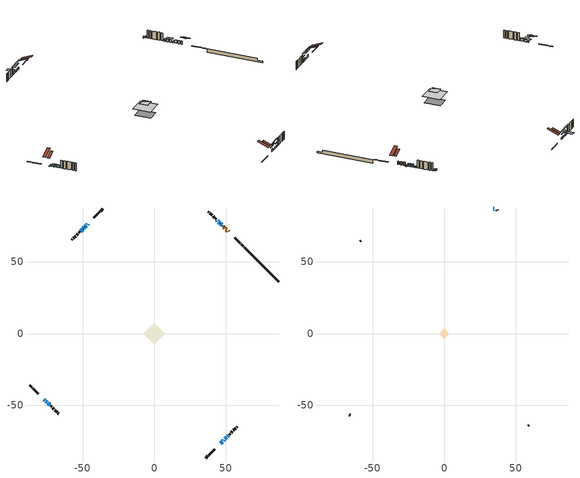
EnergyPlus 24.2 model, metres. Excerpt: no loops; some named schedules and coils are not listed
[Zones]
conditioned space
 floor adiabatic (AdiabaticFloorConstruction): -7.61,0 0,7.61 7.61,0 0,-7.61 z3.05
 floor foundation (Slab1 construction): -6.03,0.86 -0.86,6.03 6.03,-0.86 0.86,-6.03 z-1.6
 wall outside (RimJoist1 construction): 35.99,-86.88 37.41,-85.45 / -86.88,-35.99 -85.45,-37.41 / -35.99,86.88 -37.41,85.45 / 62.08,60.78 60.66,62.2 z0.61:0.91
 wall outside (RimJoist2 construction): 38.06,-84.8 42.05,-80.81 / -84.8,-38.06 -80.81,-42.05 / -38.06,84.8 -42.05,80.81 / 60,62.86 56.02,66.84 z0.61:0.91
 wall outside (AdiabaticWallConstruction 1): 51.81,71.06 51.28,71.58 / 50.62,72.24 50.02,72.84 / 49.36,73.5 48.5,74.36 z0.61:2.64
 wall outside (AdiabaticWallConstruction): -46.26,76.6 -46.91,75.96 / 49.3,-73.57 50.59,-72.27 z0.61:1.53; 47.85,75.01 47.74,75.12 z0.6:0.67; 47.09,75.77 46.44,76.42 / 45.79,77.07 45.14,77.72 z0.61:2.14; -47.56,75.3 -48.21,74.65 z0.61:1.83; 46.26,-76.6 47.34,-75.52 / -50.06,72.8 -51.36,71.51 / -75.73,-47.13 -74.72,-48.14 / -74.07,-48.79 -72.99,-49.87 z0.61:2.13; 44.48,78.38 43.94,78.92 / -48.86,74 -49.41,73.46 / 47.99,-74.87 48.64,-74.22 z0.61:1.22; -76.6,-46.26 -76.39,-46.48 / 51.25,-71.62 51.68,-71.18 z0.61:1.37
 wall outside (Wall1 construction): 52.34,-70.53 53.01,-69.85 / -72.33,-50.53 -71.65,-51.21 / -52.01,70.85 -52.69,70.17 / 43.29,79.57 42.61,80.25 z0.61:5.49
 wall outside (Wall2 construction): 53.67,-69.19 54.57,-68.29 / -71,-51.86 -70.1,-52.76 / -53.35,69.51 -54.24,68.62 / 41.95,80.91 41.06,81.81 z0.61:5.49
 wall outside (Wall3 construction): 55.22,-67.64 56.82,-66.04 / -69.44,-53.42 -67.84,-55.02 / -54.9,67.96 -56.5,66.36 / 40.4,82.46 38.8,84.06 z0.61:5.49
 wall outside (Wall4 construction): 57.48,-65.38 57.88,-64.98 / -67.19,-55.68 -66.78,-56.08 / -57.16,65.7 -57.56,65.3 / 38.14,84.72 37.74,85.12 z0.61:5.49
 wall foundation (FoundationWall1 construction): 62.74,60.13,-1.6 62.74,60.13,0.61 84.46,38.4,0.61 84.46,38.4,-0.55 86.88,35.99,-0.55 86.88,35.99,-1.6
 window (WindowConstruction): -46.26,76.6 -46.91,75.96 z0.61:1.52
 window (WindowConstruction 11): 47.84,75.02 47.75,75.11 z0.61:0.66
 window (WindowConstruction 6): 47.09,75.77 46.44,76.42 z0.61:2.13
 window (WindowConstruction 7): 45.79,77.08 45.14,77.72 z0.61:2.13
 window (WindowConstruction 8): -47.56,75.3 -48.21,74.65 z0.61:1.83
 window (WindowConstruction 9): 46.26,-76.6 47.34,-75.53 z0.61:2.13
 window (WindowConstruction 12): 44.48,78.38 43.94,78.92 z0.61:1.22
 window (WindowConstruction 13): -48.87,74 -49.4,73.46 z0.61:1.22
 window (WindowConstruction 14): 47.99,-74.87 48.64,-74.22 z0.61:1.22
 window (WindowConstruction 1): 49.3,-73.56 50.59,-72.27 z0.61:1.52
 window (WindowConstruction 10): -76.6,-46.26 -76.39,-46.47 z0.61:1.37
 window (WindowConstruction 2): -50.06,72.8 -51.35,71.51 z0.61:2.13
 window (WindowConstruction 3): 51.25,-71.61 51.68,-71.18 z0.61:1.37
 window (WindowConstruction 4): -75.73,-47.13 -74.72,-48.14 z0.61:2.13
 window (WindowConstruction 5): -74.07,-48.79 -72.99,-49.87 z0.61:2.13
 door (Door): 51.81,71.06 51.28,71.58 z0.61:2.64
 door (Door 1): 50.62,72.24 50.02,72.84 z0.61:2.64
 door (Door 2): 49.36,73.5 48.5,74.36 z0.61:2.64
 ceiling adiabatic (AdiabaticFloorConstruction): 0,-7.61 7.61,0 0,7.61 -7.61,0 z3.05
 roof outside (Roof2 construction): 45.6,-77.26,5.49 42.09,-73.75,7.56 41.14,-74.7,7.56 44.65,-78.21,5.49; -77.26,-45.6,5.49 -73.75,-42.09,7.56 -74.7,-41.14,7.56 -78.21,-44.65,5.49; -45.6,77.26,5.49 -42.09,73.75,7.56 -41.14,74.7,7.56 -44.65,78.21,5.49; 52.46,70.4,5.49 48.95,66.88,7.56 49.9,65.93,7.56 53.41,69.45,5.49
attic - vented
 floor to conditioned space (Floor1 construction Reversed): -3.66,0 0,3.66 3.66,0 0,-3.66 z5.49
 floor to conditioned space (Floor2 construction Reversed): -3.34,0 0,3.34 3.34,0 0,-3.34 z5.49
 wall outside (AdiabaticWallConstruction): 35.99,86.88 35.86,86.88 / 34.93,86.88 34.29,86.88 z0.61:1.83
 wall outside (Wall5 construction): 58.54,-64.32 58.98,-63.88 / -66.13,-56.73 -65.69,-57.17 / -58.22,64.64 -58.66,64.2 / 37.08,85.78 36.64,86.22 z0.61:5.49
 window (WindowConstruction 15): 35.99,86.88 35.86,86.88 z0.61:1.83
 window (WindowConstruction 16): 34.93,86.88 34.29,86.88 z0.61:1.83
 roof outside (Roof1 construction): 43.99,-78.87,5.49 39.23,-74.11,8.29 37.95,-75.4,8.29 42.7,-80.16,5.49; -78.87,-43.99,5.49 -74.11,-39.23,8.29 -75.4,-37.95,8.29 -80.16,-42.7,5.49; -43.99,78.87,5.49 -39.23,74.11,8.29 -37.95,75.4,8.29 -42.7,80.16,5.49; 54.07,68.79,5.49 49.31,64.03,8.29 50.6,62.74,8.29 55.36,67.5,5.49
shading: -47.05,75.81 -46.12,76.74 -46.41,77.04 -47.34,76.1 z1.73; 47.54,75.33 48.05,74.81 49.13,75.88 48.61,76.4 z0.96; 46.23,76.63 47.3,75.56 48.59,76.85 47.53,77.92 z2.43; 44.93,77.93 46,76.86 47.07,77.94 46,79.01 z2.43; -49.81,73.06 -45.97,76.9 -46.26,77.19 -50.1,73.35 z4.09; 48.93,-73.93 44.66,-78.2 44.95,-78.49 49.22,-74.22 z4.39; 43.73,79.13 44.69,78.17 45.77,79.24 44.81,80.2 z1.52; -52.73,70.13 -45.54,77.32 -45.83,77.61 -53.02,70.42 z5.92; 51.96,-70.9 44.67,-78.19 44.96,-78.48 52.25,-71.19 z5.92; 50.73,-72.13 49.15,-73.71 49.45,-74 51.02,-72.42 z1.73; -76.18,-46.69 -76.81,-46.05 -78.54,-47.77 -77.9,-48.41 z1.67; -51.57,71.3 -49.85,73.01 -53.08,76.24 -54.8,74.53 z2.43; 53.28,-69.59 49.65,-73.21 49.94,-73.5 53.57,-69.88 z3.63; -74.51,-48.35 -75.94,-46.92 -77.67,-48.65 -76.24,-50.08 z2.43; -72.85,-50.01 -74.21,-48.65 -74.5,-48.94 -73.14,-50.31 z2.34
[Building]
Building 1: Terrain=Suburbs
[Site:Location]
Quebec Intl AP_QC: Latitude {deg}=46.8; Longitude {deg}=-71.38; Time Zone {hr}=-5; Elevation {m}=74; Keep Site Location Information=Yes
[Site:GroundTemperature:Shallow]
0.0108218, -2.24938, -2.43038, -1.3578, 2.94801, 7.23376, 10.9493, 13.303, 13.5029, 11.5886, 7.96783, 3.81355
[Site:WaterMainsTemperature]
Calculation Method=Schedule; Temperature Schedule=mains temperature schedule
[Material] Roughness=Rough; Thermal Absorptance=0.9
Name | Thickness {m} | Conductivity {W/m-K} | Density {kg/m3} | Specific Heat {J/kg-K} | Solar Absorptance | Visible Absorptance
asphalt or fiberglass shingles | 0.00635 | 0.162714 | 1121.4 | 1465.45 | 0.4 | 0.4
ceiling loosefill ins | 0.0846667 | 0.0480833 | 16.02 | 1046.75 | 0.7 | 0.7
ceiling stud and cavity | 0.1397 | 0.109129 | 65.682 | 1177.47 | 0.7 | 0.7
ceiling stud and cavity 1 | 0.1397 | 0.108089 | 65.682 | 1177.47 | 0.7 | 0.7
concrete 4.0 in. | 0.1016 | 1.803125 | 2242.8 | 837.4 | 0.7 | 0.7
concrete 8.0 in. | 0.2032 | 1.803125 | 2242.8 | 837.4 | 0.7 | 0.7
door material | 0.04445 | 0.0451087 | 512.64 | 1214.23 | 0.7 | 0.7
door material 1 | 0.04445 | 0.188738 | 512.64 | 1214.23 | 0.7 | 0.7
exterior vertical ins | 0.0204263 | 0.029427 | 32.04 | 1214.23 | 0.7 | 0.7
floor covering | 0.0127 | 0.0433444 | 54.468 | 1339.84 | 0.6 | 0.6
floor rigid ins; wall rigid ins | 0.512978 | 0.029427 | 32.04 | 1214.23 | 0.7 | 0.7
floor stud and cavity | 0.1397 | 1.75129 | 37.0049 | 1207.88 | 0.7 | 0.7
furniture material conditioned space 1 | 0.1524 | 0.115458 | 640.8 | 1214.23 | 0.6 | 0.6
gypsum board | 0.0127 | 0.160291 | 801 | 837.4 | 0.6 | 0.6
gypsum board 1 | 0.0127 | 0.160291 | 801 | 837.4 | 0.7 | 0.7
osb sheathing 0.5 in. | 0.0127 | 0.115458 | 512.64 | 1214.23 | 0.7 | 0.7
osb sheathing 0.75 in. | 0.01905 | 0.115458 | 512.64 | 1214.23 | 0.7 | 0.7
osb sheathing 2.0 in. | 0.0508 | 0.115458 | 512.64 | 1214.23 | 0.7 | 0.7
rim joist stud and cavity | 0.0508 | 0.153904 | 50.32683 | 1063.81 | 0.6 | 0.6
rim joist stud and cavity 1 | 0.0508 | 0.49249 | 125.044 | 1163.47 | 0.6 | 0.6
roof stud and cavity | 0.2032 | 2.28526 | 78.34581 | 1123.46 | 0.7 | 0.7
wall stud and cavity | 0.1397 | 0.143991 | 139.0536 | 1170.24 | 0.7 | 0.7
wall stud and cavity 1 | 0.1397 | 0.0789436 | 139.0536 | 1170.24 | 0.7 | 0.7
wall stud and cavity 2 | 0.1397 | 0.118064 | 139.0536 | 1170.24 | 0.7 | 0.7
wall stud and cavity 3 | 0.1397 | 0.16258 | 139.0536 | 1170.24 | 0.7 | 0.7
wall stud and cavity 4 | 0.0889 | 6.1454 | 50.32683 | 1063.81 | 0.6 | 0.6
wall stud and cavity 5 | 0.0889 | 0.380278 | 52.3479 | 1209.89 | 0.7 | 0.7
wall stud and cavity 6 | 0.0889 | 0.391764 | 83.0341 | 1211.67 | 0.7 | 0.7
wood siding | 0.0254 | 0.102417 | 544.68 | 1172.36 | 0.4 | 0.4
wood siding 1 | 0.00254 | 0.102417 | 544.68 | 1172.36 | 0.4 | 0.4
wood siding 2; wood siding 3; wood siding 4 | 0.0254 | 0.102417 | 544.68 | 1172.36 | 0.7 | 0.7
[WindowMaterial:SimpleGlazingSystem]
Name | U-Factor {W/m2-K} | Solar Heat Gain Coefficient
WindowMaterial | 2.77484 | 0.5
WindowMaterial 1 | 2.07758 | 0.64
WindowMaterial 10 | 2.90032 | 0.04
WindowMaterial 11 | 2.75383 | 0.59
WindowMaterial 12 | 2.76291 | 0.46
WindowMaterial 13 | 4.49641 | 0.52
WindowMaterial 14 | 5.38785 | 0.69
WindowMaterial 2 | 2.75837 | 0.44
WindowMaterial 3 | 2.08553 | 0.64
WindowMaterial 4 | 2.08326 | 0.64
WindowMaterial 5 | 2.927009 | 0.66
WindowMaterial 6 | 2.84808 | 0.65
WindowMaterial 7 | 2.93609 | 0.65
WindowMaterial 8 | 2.14572 | 0.59
WindowMaterial 9 | 3.05533 | 0.34
[Construction]
AdiabaticFloorConstruction: floor stud and cavity, floor rigid ins, osb sheathing 0.75 in., floor covering
AdiabaticWallConstruction: wood siding 3, wall rigid ins, wall stud and cavity 5, gypsum board
AdiabaticWallConstruction 1: wood siding 4, wall rigid ins, wall stud and cavity 5, gypsum board
Door; Door 1: door material
Door 2: door material 1
Floor1 construction Reversed: gypsum board, ceiling stud and cavity, ceiling loosefill ins
Floor2 construction Reversed: gypsum board, ceiling stud and cavity 1, ceiling loosefill ins
FoundationWall1 construction: concrete 8.0 in., gypsum board 1
furniture construction conditioned space 1: furniture material conditioned space 1
PartitionWallConstruction: gypsum board, wall stud and cavity 6, gypsum board
RimJoist1 construction: wood siding 2, rim joist stud and cavity
RimJoist2 construction: wood siding 2, osb sheathing 2.0 in., rim joist stud and cavity 1
Roof1 construction: asphalt or fiberglass shingles
Roof2 construction: asphalt or fiberglass shingles, osb sheathing 0.75 in., roof stud and cavity, gypsum board
Slab1 construction: concrete 4.0 in.
Wall1 construction: wood siding, osb sheathing 0.5 in., wall stud and cavity, gypsum board
Wall2 construction: wood siding, osb sheathing 0.5 in., wall stud and cavity 1, gypsum board
Wall3 construction: wood siding, osb sheathing 0.5 in., wall stud and cavity 2, gypsum board
Wall4 construction: wood siding, osb sheathing 0.5 in., wall stud and cavity 3, gypsum board
Wall5 construction: wood siding 1, wall stud and cavity 4
WindowConstruction; WindowConstruction 1: WindowMaterial
WindowConstruction 10: WindowMaterial 9
WindowConstruction 11: WindowMaterial 10
WindowConstruction 12; WindowConstruction 13: WindowMaterial 11
WindowConstruction 14: WindowMaterial 12
WindowConstruction 15: WindowMaterial 13
WindowConstruction 16: WindowMaterial 14
WindowConstruction 2: WindowMaterial 1
WindowConstruction 3: WindowMaterial 2
WindowConstruction 4: WindowMaterial 3
WindowConstruction 5: WindowMaterial 4
WindowConstruction 6: WindowMaterial 5
WindowConstruction 7: WindowMaterial 6
WindowConstruction 8: WindowMaterial 7
WindowConstruction 9: WindowMaterial 8
[Zone] Multiplier=1; Part of Total Floor Area=Yes
Name | Volume {m3}
attic - vented | 22.0276
conditioned space | 434.5
[Space]
Name | Zone | Volume {m3}
attic - vented 1 | attic - vented | 22.0276
conditioned space 1 | conditioned space | 434.5
[ZoneInfiltration:EffectiveLeakageArea]
infil attic - vented 1: Zone or Space=attic - vented 1; Schedule=Always On Discrete; Effective Air Leakage Area {cm2}=1811.45; Stack Coefficient=0.000534235; Wind Coefficient=1.56166e-05
[ZoneMixing]
whole house fan mix: Zone or Space=attic - vented; Schedule=Always On Continuous; Design Flow Rate Calculation Method=Flow/Zone; Design Flow Rate {m3/s}=0; Source Zone or Space=conditioned space
[SurfaceProperty:ExposedFoundationPerimeter]
Slab1: Exposed Perimeter Calculation Method=TotalExposedPerimeter; Total Exposed Perimeter {m}=34.139
[InternalMass] Zone or ZoneList=conditioned space; Space or SpaceList=conditioned space 1
Name | Construction | Surface Area {m2}
furniture mass conditioned space 1 | furniture construction conditioned space 1 | 74.9001
partition wall mass | PartitionWallConstruction | 187.25
[Lights]
interior lighting: Zone or ZoneList or Space or SpaceList=conditioned space 1; Schedule=interior lighting schedule; Design Level Calculation Method=LightingLevel; Lighting Level {W}=343.2; Return Air Fraction=0; Fraction Radiant=0.6; Fraction Visible=0.2; Fraction Replaceable=1
[People]
occupants: Zone or ZoneList or Space or SpaceList=conditioned space 1; Number of People Schedule=occupants schedule; Number of People Calculation Method=People; Number of People=3; Fraction Radiant=0.314171; Sensible Heat Fraction=0.56303; Activity Level Schedule=occupants activity schedule; Carbon Dioxide Generation Rate {m3/s-W}=0; Enable ASHRAE 55 Comfort Warnings=No; Mean Radiant Temperature Calculation Type=EnclosureAveraged
[ElectricEquipment] Zone or ZoneList or Space or SpaceList=conditioned space 1; Design Level Calculation Method=EquipmentLevel
Name | Schedule | Design Level {W} | Fraction Latent | Fraction Radiant | Fraction Lost
clothes dryer | clothes dryer schedule | 140.772 | 0.015 | 0.081 | 0.85
clothes washer | clothes washer schedule | 32.1985 | 0.03 | 0.162 | 0.7
cooking range | cooking range schedule | 215.147 | 0.08 | 0.432 | 0.2
dishwasher | dishwasher schedule | 66.8632 | 0.3 | 0.18 | 0.4
fridge | fridge schedule | 72.9452 | 0 | 0.6 | 0
mech vent bath fan 0 | mech vent bath fan 0 schedule | 50.2 | 0 | 0 | 1
mech vent house fan | mech vent house fan schedule | 0 | 0 | 0 | 1
mech vent house fan cfis | mech vent house fan cfis schedule | 0 | 0 | 0 | 0
mech vent range fan 0 | mech vent range fan 0 schedule | 57 | 0 | 0 | 1
misc plug loads | misc plug loads schedule | 494.7 | 0.045 | 0.513 | 0.1
whole house fan | Always On Discrete | 0 | 0 | 0 | 1
[OtherEquipment] Zone or ZoneList or Space or SpaceList=conditioned space 1; Design Level Calculation Method=EquipmentLevel
Name | Fuel Type | Schedule | Design Level {W} | Fraction Latent | Fraction Radiant | Fraction Lost
clothes dryer 1 | Electricity | clothes dryer schedule | 0 | 0.015 | 0.081 | 0.85
cooking range 1 | Electricity | cooking range schedule | 0 | 0.08 | 0.432 | 0.2
general water use latent | None | general water use schedule | 62.594 | 1 | 0 | 0
general water use sensible | None | general water use schedule | -61.6891 | 0 | 0.6 | 0
mech vent house fan latent load | None | Always On Discrete | 0 | 1 | 0 | 0
mech vent house fan sensible load | None | Always On Discrete | 0 | 0 | 0 | 0
water heater energy adjustment1 | Electricity | Always On Discrete | 0.01 | 0 | 0 | 1
[ZoneInfiltration:DesignFlowRate] Zone or ZoneList or Space or SpaceList=conditioned space 1; Schedule=Always On Discrete; Design Flow Rate Calculation Method=Flow/Zone; Design Flow Rate {m3/s}=0
infil flow; natural vent flow; whole house fan flow
[ZoneControl:Thermostat]
conditioned space Thermostat: Zone or ZoneList=conditioned space; Control Type Schedule=conditioned space Thermostat Schedule; Control 1=conditioned space temperature setpoint; Temperature Difference Between Cutout And Setpoint {deltaC}=0
[ThermostatSetpoint:DualSetpoint]
conditioned space temperature setpoint: Heating Setpoint Temperature Schedule=heating setpoint; Cooling Setpoint Temperature Schedule=cooling setpoint
[AirLoopHVAC:UnitarySystem]
unit heater unitary system: Control Type=Load; Controlling Zone or Thermostat Location=conditioned space; Dehumidification Control Type=None; Availability Schedule=Always On Discrete; Supply Fan=unit heater supply fan; Fan Placement=BlowThrough; Supply Air Fan Operating Mode Schedule=unit heater auto fan schedule; Heating Coil=unit heater htg coil; DX Heating Coil Sizing Ratio=1; Use DOAS DX Cooling Coil=No; Minimum Supply Air Temperature {C}=2; Latent Load Control=SensibleOnlyLoadControl; Cooling Supply Air Flow Rate Method=None; Heating Supply Air Flow Rate Method=SupplyAirFlowRate; Heating Supply Air Flow Rate {m3/s}=0.00141584; No Load Supply Air Flow Rate Method=SupplyAirFlowRate; No Load Supply Air Flow Rate {m3/s}=0; No Load Supply Air Flow Rate Control Set To Low Speed=Yes; Maximum Supply Air Temperature {C}=48.8889; Maximum Outdoor Dry-Bulb Temperature for Supplemental Heater Operation {C}=21; Ancillary On-Cycle Electric Power {W}=0; Ancillary Off-Cycle Electric Power {W}=0
[Zone equipment]
conditioned space: electric baseboard, unit heater unitary system
[Foundation:Kiva]
Foundation Kiva 1: Initial Indoor Air Temperature {C}=18; Wall Height Above Grade {m}=0.610027; Wall Depth Below Slab {m}=0.2032; Custom Block Material Name 1=exterior vertical ins; Custom Block Depth 1 {m}=2.21001; Custom Block X Position 1 {m}=0.2159; Custom Block Z Position 1 {m}=0
[Foundation:Kiva:Settings]
Soil Conductivity {W/m-K}=0.849921; Soil Density {kg/m3}=1842.3; Soil Specific Heat {J/kg-K}=418.7; Ground Solar Absorptivity=0.9; Ground Thermal Absorptivity=0.9; Ground Surface Roughness {m}=0.03; Far-Field Width {m}=40; Deep-Ground Boundary Condition=ZeroFlux; Deep-Ground Depth {m}=40; Minimum Cell Dimension {m}=0.2; Maximum Cell Growth Coefficient=3; Simulation Timestep=Timestep
[Exterior:Lights]
exterior lighting: Schedule=exterior lighting schedule; Design Level {W}=75.6
[EnergyManagementSystem:Sensor] Output:Variable or Output:Meter Index Key=conditioned space
Name | Output:Variable or Output:Meter
conditioned_space_clg_unmet_s | Zone Cooling Setpoint Not Met Time
conditioned_space_htg_unmet_s | Zone Heating Setpoint Not Met Time
fridge_tin_s; tin_s; tin_s_1 | Zone Mean Air Temperature
tout_s | Zone Outdoor Air Drybulb Temperature
win_s | Zone Air Humidity Ratio
[Schedule:Constant]
Name | Hourly Value
Always On Continuous; mech vent house fan schedule; mech vent house fan cfis schedule; Always On Discrete | 1
occupants activity schedule | 117.228
fridge schedule; unit heater auto fan schedule | 0
[Schedule:Week:Daily]
interior lighting schedule Week Rule - Jan1-Jan27: interior lighting schedule day, interior lighting schedule day, interior lighting schedule day, interior lighting schedule day, interior lighting schedule day, interior lighting schedule day, interior lighting schedule day, interior lighting schedule default day, interior lighting schedule default day, interior lighting schedule default day, interior lighting schedule default day, interior lighting schedule default day
interior lighting schedule Week Rule - Jan28-Feb3: interior lighting schedule day, interior lighting schedule day, interior lighting schedule day, interior lighting schedule day, interior lighting schedule day 1, interior lighting schedule day 1, interior lighting schedule day 1, interior lighting schedule default day, interior lighting schedule default day, interior lighting schedule default day, interior lighting schedule default day, interior lighting schedule default day
interior lighting schedule Week Rule - Feb4-Feb24: interior lighting schedule day 1, interior lighting schedule day 1, interior lighting schedule day 1, interior lighting schedule day 1, interior lighting schedule day 1, interior lighting schedule day 1, interior lighting schedule day 1, interior lighting schedule default day, interior lighting schedule default day, interior lighting schedule default day, interior lighting schedule default day, interior lighting schedule default day
interior lighting schedule Week Rule - Feb25-Mar3: interior lighting schedule day 1, interior lighting schedule day 1, interior lighting schedule day 1, interior lighting schedule day 1, interior lighting schedule day 2, interior lighting schedule day 2, interior lighting schedule day 2, interior lighting schedule default day, interior lighting schedule default day, interior lighting schedule default day, interior lighting schedule default day, interior lighting schedule default day
interior lighting schedule Week Rule - Mar4-Mar31: interior lighting schedule day 2, interior lighting schedule day 2, interior lighting schedule day 2, interior lighting schedule day 2, interior lighting schedule day 2, interior lighting schedule day 2, interior lighting schedule day 2, interior lighting schedule default day, interior lighting schedule default day, interior lighting schedule default day, interior lighting schedule default day, interior lighting schedule default day
interior lighting schedule Week Rule - Apr1-Apr28: interior lighting schedule day 3, interior lighting schedule day 3, interior lighting schedule day 3, interior lighting schedule day 3, interior lighting schedule day 3, interior lighting schedule day 3, interior lighting schedule day 3, interior lighting schedule default day, interior lighting schedule default day, interior lighting schedule default day, interior lighting schedule default day, interior lighting schedule default day
interior lighting schedule Week Rule - Apr29-May5: interior lighting schedule day 3, interior lighting schedule day 3, interior lighting schedule day 4, interior lighting schedule day 4, interior lighting schedule day 4, interior lighting schedule day 4, interior lighting schedule day 4, interior lighting schedule default day, interior lighting schedule default day, interior lighting schedule default day, interior lighting schedule default day, interior lighting schedule default day
interior lighting schedule Week Rule - May6-May26: interior lighting schedule day 4, interior lighting schedule day 4, interior lighting schedule day 4, interior lighting schedule day 4, interior lighting schedule day 4, interior lighting schedule day 4, interior lighting schedule day 4, interior lighting schedule default day, interior lighting schedule default day, interior lighting schedule default day, interior lighting schedule default day, interior lighting schedule default day
interior lighting schedule Week Rule - May27-Jun2: interior lighting schedule day 4, interior lighting schedule day 4, interior lighting schedule day 4, interior lighting schedule day 4, interior lighting schedule day 4, interior lighting schedule day 5, interior lighting schedule day 5, interior lighting schedule default day, interior lighting schedule default day, interior lighting schedule default day, interior lighting schedule default day, interior lighting schedule default day
interior lighting schedule Week Rule - Jun3-Jun30: interior lighting schedule day 5, interior lighting schedule day 5, interior lighting schedule day 5, interior lighting schedule day 5, interior lighting schedule day 5, interior lighting schedule day 5, interior lighting schedule day 5, interior lighting schedule default day, interior lighting schedule default day, interior lighting schedule default day, interior lighting schedule default day, interior lighting schedule default day
interior lighting schedule Week Rule - Jul1-Jul28: interior lighting schedule day 6, interior lighting schedule day 6, interior lighting schedule day 6, interior lighting schedule day 6, interior lighting schedule day 6, interior lighting schedule day 6, interior lighting schedule day 6, interior lighting schedule default day, interior lighting schedule default day, interior lighting schedule default day, interior lighting schedule default day, interior lighting schedule default day
interior lighting schedule Week Rule - Jul29-Aug4: interior lighting schedule day 6, interior lighting schedule day 6, interior lighting schedule day 6, interior lighting schedule day 7, interior lighting schedule day 7, interior lighting schedule day 7, interior lighting schedule day 7, interior lighting schedule default day, interior lighting schedule default day, interior lighting schedule default day, interior lighting schedule default day, interior lighting schedule default day
interior lighting schedule Week Rule - Aug5-Aug25: interior lighting schedule day 7, interior lighting schedule day 7, interior lighting schedule day 7, interior lighting schedule day 7, interior lighting schedule day 7, interior lighting schedule day 7, interior lighting schedule day 7, interior lighting schedule default day, interior lighting schedule default day, interior lighting schedule default day, interior lighting schedule default day, interior lighting schedule default day
interior lighting schedule Week Rule - Aug26-Sep1: interior lighting schedule day 7, interior lighting schedule day 7, interior lighting schedule day 7, interior lighting schedule day 7, interior lighting schedule day 7, interior lighting schedule day 7, interior lighting schedule day 8, interior lighting schedule default day, interior lighting schedule default day, interior lighting schedule default day, interior lighting schedule default day, interior lighting schedule default day
interior lighting schedule Week Rule - Sep2-Sep29: interior lighting schedule day 8, interior lighting schedule day 8, interior lighting schedule day 8, interior lighting schedule day 8, interior lighting schedule day 8, interior lighting schedule day 8, interior lighting schedule day 8, interior lighting schedule default day, interior lighting schedule default day, interior lighting schedule default day, interior lighting schedule default day, interior lighting schedule default day
interior lighting schedule Week Rule - Sep30-Oct6: interior lighting schedule day 8, interior lighting schedule day 9, interior lighting schedule day 9, interior lighting schedule day 9, interior lighting schedule day 9, interior lighting schedule day 9, interior lighting schedule day 9, interior lighting schedule default day, interior lighting schedule default day, interior lighting schedule default day, interior lighting schedule default day, interior lighting schedule default day
interior lighting schedule Week Rule - Oct7-Oct27: interior lighting schedule day 9, interior lighting schedule day 9, interior lighting schedule day 9, interior lighting schedule day 9, interior lighting schedule day 9, interior lighting schedule day 9, interior lighting schedule day 9, interior lighting schedule default day, interior lighting schedule default day, interior lighting schedule default day, interior lighting schedule default day, interior lighting schedule default day
interior lighting schedule Week Rule - Oct28-Nov3: interior lighting schedule day 9, interior lighting schedule day 9, interior lighting schedule day 9, interior lighting schedule day 9, interior lighting schedule day 10, interior lighting schedule day 10, interior lighting schedule day 10, interior lighting schedule default day, interior lighting schedule default day, interior lighting schedule default day, interior lighting schedule default day, interior lighting schedule default day
interior lighting schedule Week Rule - Nov4-Nov24: interior lighting schedule day 10, interior lighting schedule day 10, interior lighting schedule day 10, interior lighting schedule day 10, interior lighting schedule day 10, interior lighting schedule day 10, interior lighting schedule day 10, interior lighting schedule default day, interior lighting schedule default day, interior lighting schedule default day, interior lighting schedule default day, interior lighting schedule default day
interior lighting schedule Week Rule - Nov25-Dec1: interior lighting schedule day 10, interior lighting schedule day 10, interior lighting schedule day 10, interior lighting schedule day 10, interior lighting schedule day 10, interior lighting schedule day 10, interior lighting schedule day 11, interior lighting schedule default day, interior lighting schedule default day, interior lighting schedule default day, interior lighting schedule default day, interior lighting schedule default day
interior lighting schedule Week Rule - Dec2-Dec31: interior lighting schedule day 11, interior lighting schedule day 11, interior lighting schedule day 11, interior lighting schedule day 11, interior lighting schedule day 11, interior lighting schedule day 11, interior lighting schedule day 11, interior lighting schedule default day, interior lighting schedule default day, interior lighting schedule default day, interior lighting schedule default day, interior lighting schedule default day
occupants schedule Week Rule - Jan1-Dec31: occupants schedule day, occupants schedule day, occupants schedule day, occupants schedule day, occupants schedule day, occupants schedule day, occupants schedule day, occupants schedule default day, occupants schedule default day, occupants schedule default day, occupants schedule default day, occupants schedule default day
clothes dryer schedule Week Rule - Jan1-Dec31: clothes dryer schedule day, clothes dryer schedule day, clothes dryer schedule day, clothes dryer schedule day, clothes dryer schedule day, clothes dryer schedule day, clothes dryer schedule day, clothes dryer schedule default day, clothes dryer schedule default day, clothes dryer schedule default day, clothes dryer schedule default day, clothes dryer schedule default day
clothes washer schedule Week Rule - Jan1-Dec31: clothes washer schedule day, clothes washer schedule day, clothes washer schedule day, clothes washer schedule day, clothes washer schedule day, clothes washer schedule day, clothes washer schedule day, clothes washer schedule default day, clothes washer schedule default day, clothes washer schedule default day, clothes washer schedule default day, clothes washer schedule default day
cooking range schedule Week Rule - Jan1-Dec31: cooking range schedule day, cooking range schedule day, cooking range schedule day, cooking range schedule day, cooking range schedule day, cooking range schedule day, cooking range schedule day, cooking range schedule default day, cooking range schedule default day, cooking range schedule default day, cooking range schedule default day, cooking range schedule default day
dishwasher schedule Week Rule - Jan1-Dec31: dishwasher schedule day, dishwasher schedule day, dishwasher schedule day, dishwasher schedule day, dishwasher schedule day, dishwasher schedule day, dishwasher schedule day, dishwasher schedule default day, dishwasher schedule default day, dishwasher schedule default day, dishwasher schedule default day, dishwasher schedule default day
mech vent bath fan 0 schedule Week Rule - Jan1-Dec31: mech vent bath fan 0 schedule day, mech vent bath fan 0 schedule day, mech vent bath fan 0 schedule day, mech vent bath fan 0 schedule day, mech vent bath fan 0 schedule day, mech vent bath fan 0 schedule day, mech vent bath fan 0 schedule day, mech vent bath fan 0 schedule default day, mech vent bath fan 0 schedule default day, mech vent bath fan 0 schedule default day, mech vent bath fan 0 schedule default day, mech vent bath fan 0 schedule default day
mech vent range fan 0 schedule Week Rule - Jan1-Dec31: mech vent range fan 0 schedule day, mech vent range fan 0 schedule day, mech vent range fan 0 schedule day, mech vent range fan 0 schedule day, mech vent range fan 0 schedule day, mech vent range fan 0 schedule day, mech vent range fan 0 schedule day, mech vent range fan 0 schedule default day, mech vent range fan 0 schedule default day, mech vent range fan 0 schedule default day, mech vent range fan 0 schedule default day, mech vent range fan 0 schedule default day
misc plug loads schedule Week Rule - Jan1-Dec31: misc plug loads schedule day, misc plug loads schedule day, misc plug loads schedule day, misc plug loads schedule day, misc plug loads schedule day, misc plug loads schedule day, misc plug loads schedule day, misc plug loads schedule default day, misc plug loads schedule default day, misc plug loads schedule default day, misc plug loads schedule default day, misc plug loads schedule default day
general water use schedule Week Rule - Jan1-Dec31: general water use schedule day, general water use schedule day, general water use schedule day, general water use schedule day, general water use schedule day, general water use schedule day, general water use schedule day, general water use schedule default day, general water use schedule default day, general water use schedule default day, general water use schedule default day, general water use schedule default day
exterior lighting schedule Week Rule - Jan1-Jan27: exterior lighting schedule day, exterior lighting schedule day, exterior lighting schedule day, exterior lighting schedule day, exterior lighting schedule day, exterior lighting schedule day, exterior lighting schedule day, exterior lighting schedule default day, exterior lighting schedule default day, exterior lighting schedule default day, exterior lighting schedule default day, exterior lighting schedule default day
exterior lighting schedule Week Rule - Jan28-Feb3: exterior lighting schedule day, exterior lighting schedule day, exterior lighting schedule day, exterior lighting schedule day, exterior lighting schedule day 1, exterior lighting schedule day 1, exterior lighting schedule day 1, exterior lighting schedule default day, exterior lighting schedule default day, exterior lighting schedule default day, exterior lighting schedule default day, exterior lighting schedule default day
exterior lighting schedule Week Rule - Feb4-Feb24: exterior lighting schedule day 1, exterior lighting schedule day 1, exterior lighting schedule day 1, exterior lighting schedule day 1, exterior lighting schedule day 1, exterior lighting schedule day 1, exterior lighting schedule day 1, exterior lighting schedule default day, exterior lighting schedule default day, exterior lighting schedule default day, exterior lighting schedule default day, exterior lighting schedule default day
exterior lighting schedule Week Rule - Feb25-Mar3: exterior lighting schedule day 1, exterior lighting schedule day 1, exterior lighting schedule day 1, exterior lighting schedule day 1, exterior lighting schedule day 2, exterior lighting schedule day 2, exterior lighting schedule day 2, exterior lighting schedule default day, exterior lighting schedule default day, exterior lighting schedule default day, exterior lighting schedule default day, exterior lighting schedule default day
[Schedule:Year]
interior lighting schedule: interior lighting schedule Week Rule - Jan1-Jan27, 1, 1, 1, 27, interior lighting schedule Week Rule - Jan28-Feb3, 1, 28, 2, 3, interior lighting schedule Week Rule - Feb4-Feb24, 2, 4, 2, 24, interior lighting schedule Week Rule - Feb25-Mar3, 2, 25, 3, 3, interior lighting schedule Week Rule - Mar4-Mar31, 3, 4, 3, 31, interior lighting schedule Week Rule - Apr1-Apr28, 4, 1, 4, 28, interior lighting schedule Week Rule - Apr29-May5, 4, 29, 5, 5, interior lighting schedule Week Rule - May6-May26, 5, 6, 5, 26, interior lighting schedule Week Rule - May27-Jun2, 5, 27, 6, 2, interior lighting schedule Week Rule - Jun3-Jun30, 6, 3, 6, 30, interior lighting schedule Week Rule - Jul1-Jul28, 7, 1, 7, 28, interior lighting schedule Week Rule - Jul29-Aug4, 7, 29, 8, 4, interior lighting schedule Week Rule - Aug5-Aug25, 8, 5, 8, 25, interior lighting schedule Week Rule - Aug26-Sep1, 8, 26, 9, 1, interior lighting schedule Week Rule - Sep2-Sep29, 9, 2, 9, 29, interior lighting schedule Week Rule - Sep30-Oct6, 9, 30, 10, 6, interior lighting schedule Week Rule - Oct7-Oct27, 10, 7, 10, 27, interior lighting schedule Week Rule - Oct28-Nov3, 10, 28, 11, 3, interior lighting schedule Week Rule - Nov4-Nov24, 11, 4, 11, 24, interior lighting schedule Week Rule - Nov25-Dec1, 11, 25, 12, 1, interior lighting schedule Week Rule - Dec2-Dec31, 12, 2, 12, 31
occupants schedule: occupants schedule Week Rule - Jan1-Dec31, 1, 1, 12, 31
clothes dryer schedule: clothes dryer schedule Week Rule - Jan1-Dec31, 1, 1, 12, 31
clothes washer schedule: clothes washer schedule Week Rule - Jan1-Dec31, 1, 1, 12, 31
cooking range schedule: cooking range schedule Week Rule - Jan1-Dec31, 1, 1, 12, 31
dishwasher schedule: dishwasher schedule Week Rule - Jan1-Dec31, 1, 1, 12, 31
mech vent bath fan 0 schedule: mech vent bath fan 0 schedule Week Rule - Jan1-Dec31, 1, 1, 12, 31
mech vent range fan 0 schedule: mech vent range fan 0 schedule Week Rule - Jan1-Dec31, 1, 1, 12, 31
misc plug loads schedule: misc plug loads schedule Week Rule - Jan1-Dec31, 1, 1, 12, 31
general water use schedule: general water use schedule Week Rule - Jan1-Dec31, 1, 1, 12, 31
exterior lighting schedule: exterior lighting schedule Week Rule - Jan1-Jan27, 1, 1, 1, 27, exterior lighting schedule Week Rule - Jan28-Feb3, 1, 28, 2, 3, exterior lighting schedule Week Rule - Feb4-Feb24, 2, 4, 2, 24, exterior lighting schedule Week Rule - Feb25-Mar3, 2, 25, 3, 3, exterior lighting schedule Week Rule - Mar4-Mar31, 3, 4, 3, 31, exterior lighting schedule Week Rule - Apr1-Apr28, 4, 1, 4, 28, exterior lighting schedule Week Rule - Apr29-May5, 4, 29, 5, 5, exterior lighting schedule Week Rule - May6-May26, 5, 6, 5, 26, exterior lighting schedule Week Rule - May27-Jun2, 5, 27, 6, 2, exterior lighting schedule Week Rule - Jun3-Jun30, 6, 3, 6, 30, exterior lighting schedule Week Rule - Jul1-Jul28, 7, 1, 7, 28, exterior lighting schedule Week Rule - Jul29-Aug4, 7, 29, 8, 4, exterior lighting schedule Week Rule - Aug5-Aug25, 8, 5, 8, 25, exterior lighting schedule Week Rule - Aug26-Sep1, 8, 26, 9, 1, exterior lighting schedule Week Rule - Sep2-Sep29, 9, 2, 9, 29, exterior lighting schedule Week Rule - Sep30-Oct6, 9, 30, 10, 6, exterior lighting schedule Week Rule - Oct7-Oct27, 10, 7, 10, 27, exterior lighting schedule Week Rule - Oct28-Nov3, 10, 28, 11, 3, exterior lighting schedule Week Rule - Nov4-Nov24, 11, 4, 11, 24, exterior lighting schedule Week Rule - Nov25-Dec1, 11, 25, 12, 1, exterior lighting schedule Week Rule - Dec2-Dec31, 12, 2, 12, 31
[Schedule:Compact]
conditioned space Thermostat Schedule: Through: 12/31, For: AllDays, Until: 24:00, 4
mains temperature schedule: Through: 01/01, For: AllDays, Until: 24:00, 5.175, Through: 01/02, For: AllDays, Until: 24:00, 5.10167, Through: 01/03, For: AllDays, Until: 24:00, 5.02889, Through: 01/04, For: AllDays, Until: 24:00, 4.95778, Through: 01/05, For: AllDays, Until: 24:00, 4.88778, Through: 01/06, For: AllDays, Until: 24:00, 4.81833, Through: 01/07, For: AllDays, Until: 24:00, 4.75056, Through: 01/08, For: AllDays, Until: 24:00, 4.68389, Through: 01/09, For: AllDays, Until: 24:00, 4.61833, Through: 01/10, For: AllDays, Until: 24:00, 4.55389, Through: 01/11, For: AllDays, Until: 24:00, 4.49056, Through: 01/12, For: AllDays, Until: 24:00, 4.42889, Through: 01/13, For: AllDays, Until: 24:00, 4.36778, Through: 01/14, For: AllDays, Until: 24:00, 4.30889, Through: 01/15, For: AllDays, Until: 24:00, 4.25056, Through: 01/16, For: AllDays, Until: 24:00, 4.19389, Through: 01/17, For: AllDays, Until: 24:00, 4.13833, Through: 01/18, For: AllDays, Until: 24:00, 4.08444, Through: 01/19, For: AllDays, Until: 24:00, 4.03167, Through: 01/20, For: AllDays, Until: 24:00, 3.98056, Through: 01/21, For: AllDays, Until: 24:00, 3.93056, Through: 01/22, For: AllDays, Until: 24:00, 3.88222, Through: 01/23, For: AllDays, Until: 24:00, 3.835, Through: 01/24, For: AllDays, Until: 24:00, 3.78944, Through: 01/25, For: AllDays, Until: 24:00, 3.74556, Through: 01/26, For: AllDays, Until: 24:00, 3.70278, Through: 01/27, For: AllDays, Until: 24:00, 3.66167, Through: 01/28, For: AllDays, Until: 24:00, 3.62167, Through: 01/29, For: AllDays, Until: 24:00, 3.58389, Through: 01/30, For: AllDays, Until: 24:00, 3.54722, Through: 01/31, For: AllDays, Until: 24:00, 3.51167, Through: 02/01, For: AllDays, Until: 24:00, 3.47833, Through: 02/02, For: AllDays, Until: 24:00, 3.44611, Through: 02/03, For: AllDays, Until: 24:00, 3.41556, Through: 02/04, For: AllDays, Until: 24:00, 3.38667, Through: 02/05, For: AllDays, Until: 24:00, 3.35944, Through: 02/06, For: AllDays, Until: 24:00, 3.33389, Through: 02/07, For: AllDays, Until: 24:00, 3.30944, Through: 02/08, For: AllDays, Until: 24:00, 3.28667, Through: 02/09, For: AllDays, Until: 24:00, 3.26611, Through: 02/10, For: AllDays, Until: 24:00, 3.24667, Through: 02/11, For: AllDays, Until: 24:00, 3.22889, Through: 02/12, For: AllDays, Until: 24:00, 3.21278, Through: 02/13, For: AllDays, Until: 24:00, 3.19833, Through: 02/14, For: AllDays, Until: 24:00, 3.18556, Through: 02/15, For: AllDays, Until: 24:00, 3.17389, Through: 02/16, For: AllDays, Until: 24:00, 3.16444, Through: 02/17, For: AllDays, Until: 24:00, 3.15667, Through: 02/18, For: AllDays, Until: 24:00, 3.15056, Through: 02/19, For: AllDays, Until: 24:00, 3.14556, Through: 02/20, For: AllDays, Until: 24:00, 3.14278, Through: 02/21, For: AllDays, Until: 24:00, 3.14111, Through: 02/22, For: AllDays, Until: 24:00, 3.14167, Through: 02/23, For: AllDays, Until: 24:00, 3.14333, Through: 02/24, For: AllDays, Until: 24:00, 3.14722, Through: 02/25, For: AllDays, Until: 24:00, 3.15222, Through: 02/26, For: AllDays, Until: 24:00, 3.15944, Through: 02/27, For: AllDays, Until: 24:00, 3.16778, Through: 02/28, For: AllDays, Until: 24:00, 3.17778, Through: 03/01, For: AllDays, Until: 24:00, 3.18944, Through: 03/02, For: AllDays, Until: 24:00, 3.20333, Through: 03/03, For: AllDays, Until: 24:00, 3.21833, Through: 03/04, For: AllDays, Until: 24:00, 3.235, Through: 03/05, For: AllDays, Until: 24:00, 3.25333, Through: 03/06, For: AllDays, Until: 24:00, 3.27333, Through: 03/07, For: AllDays, Until: 24:00, 3.29444, Through: 03/08, For: AllDays, Until: 24:00, 3.31778, Through: 03/09, For: AllDays, Until: 24:00, 3.34222, Through: 03/10, For: AllDays, Until: 24:00, 3.36889, Through: 03/11, For: AllDays, Until: 24:00, 3.39667, Through: 03/12, For: AllDays, Until: 24:00, 3.42611, Through: 03/13, For: AllDays, Until: 24:00, 3.45722, Through: 03/14, For: AllDays, Until: 24:00, 3.49, Through: 03/15, For: AllDays, Until: 24:00, 3.52389, Through: 03/16, For: AllDays, Until: 24:00, 3.55944, Through: 03/17, For: AllDays, Until: 24:00, 3.59667, Through: 03/18, For: AllDays, Until: 24:00, 3.63556, Through: 03/19, For: AllDays, Until: 24:00, 3.67556, Through: 03/20, For: AllDays, Until: 24:00, 3.71722, Through: 03/21, For: AllDays, Until: 24:00, 3.76056, Through: 03/22, For: AllDays, Until: 24:00, 3.80556, Through: 03/23, For: AllDays, Until: 24:00, 3.85111, Through: 03/24, For: AllDays, Until: 24:00, 3.89889, Through: 03/25, For: AllDays, Until: 24:00, 3.94778, Through: 03/26, For: AllDays, Until: 24:00, 3.99833, Through: 03/27, For: AllDays, Until: 24:00, 4.05, Through: 03/28, For: AllDays, Until: 24:00, 4.10333, Through: 03/29, For: AllDays, Until: 24:00, 4.15778, Through: 03/30, For: AllDays, Until: 24:00, 4.21333, Through: 03/31, For: AllDays, Until: 24:00, 4.27056, Through: 04/01, For: AllDays, Until: 24:00, 4.32944, Through: 04/02, For: AllDays, Until: 24:00, 4.38889, Through: 04/03, For: AllDays, Until: 24:00, 4.45, Through: 04/04, For: AllDays, Until: 24:00, 4.51222, Through: 04/05, For: AllDays, Until: 24:00, 4.57611, Through: 04/06, For: AllDays, Until: 24:00, 4.64056, Through: 04/07, For: AllDays, Until: 24:00, 4.70667, Through: 04/08, For: AllDays, Until: 24:00, 4.77389, Through: 04/09, For: AllDays, Until: 24:00, 4.84222, Through: 04/10, For: AllDays, Until: 24:00, 4.91167, Through: 04/11, For: AllDays, Until: 24:00, 4.98278, Through: 04/12, For: AllDays, Until: 24:00, 5.05444, Through: 04/13, For: AllDays, Until: 24:00, 5.12722, Through: 04/14, For: AllDays, Until: 24:00, 5.20111, Through: 04/15, For: AllDays, Until: 24:00, 5.27611, Through: 04/16, For: AllDays, Until: 24:00, 5.35167, Through: 04/17, For: AllDays, Until: 24:00, 5.42889, Through: 04/18, For: AllDays, Until: 24:00, 5.50667, Through: 04/19, For: AllDays, Until: 24:00, 5.58556, Through: 04/20, For: AllDays, Until: 24:00, 5.665, Through: 04/21, For: AllDays, Until: 24:00, 5.74611, Through: 04/22, For: AllDays, Until: 24:00, 5.82722, Through: 04/23, For: AllDays, Until: 24:00, 5.91, Through: 04/24, For: AllDays, Until: 24:00, 5.99278, Through: 04/25, For: AllDays, Until: 24:00, 6.07722, Through: 04/26, For: AllDays, Until: 24:00, 6.16167, Through: 04/27, For: AllDays, Until: 24:00, 6.24722, Through: 04/28, For: AllDays, Until: 24:00, 6.33389, Through: 04/29, For: AllDays, Until: 24:00, 6.42056, Through: 04/30, For: AllDays, Until: 24:00, 6.50833, Through: 05/01, For: AllDays, Until: 24:00, 6.59667, Through: 05/02, For: AllDays, Until: 24:00, 6.68556, Through: 05/03, For: AllDays, Until: 24:00, 6.775, Through: 05/04, For: AllDays, Until: 24:00, 6.86556, Through: 05/05, For: AllDays, Until: 24:00, 6.95611, Through: 05/06, For: AllDays, Until: 24:00, 7.04722, Through: 05/07, For: AllDays, Until: 24:00, 7.13889, Through: 05/08, For: AllDays, Until: 24:00, 7.23111, Through: 05/09, For: AllDays, Until: 24:00, 7.32333, Through: 05/10, For: AllDays, Until: 24:00, 7.41667, Through: 05/11, For: AllDays, Until: 24:00, 7.51, Through: 05/12, For: AllDays, Until: 24:00, 7.60389, Through: 05/13, For: AllDays, Until: 24:00, 7.69778, Through: 05/14, For: AllDays, Until: 24:00, 7.79222, Through: 05/15, For: AllDays, Until: 24:00, 7.88667, Through: 05/16, For: AllDays, Until: 24:00, 7.98167, Through: 05/17, For: AllDays, Until: 24:00, 8.07667, Through: 05/18, For: AllDays, Until: 24:00, 8.17167, Through: 05/19, For: AllDays, Until: 24:00, 8.26722, Through: 05/20, For: AllDays, Until: 24:00, 8.36278, Through: 05/21, For: AllDays, Until: 24:00, 8.45833, Through: 05/22, For: AllDays, Until: 24:00, 8.55444, Through: 05/23, For: AllDays, Until: 24:00, 8.65, Through: 05/24, For: AllDays, Until: 24:00, 8.74611, Through: 05/25, For: AllDays, Until: 24:00, 8.84167, Through: 05/26, For: AllDays, Until: 24:00, 8.93722, Through: 05/27, For: AllDays, Until: 24:00, 9.03333, Through: 05/28, For: AllDays, Until: 24:00, 9.12889, Through: 05/29, For: AllDays, Until: 24:00, 9.22389, Through: 05/30, For: AllDays, Until: 24:00, 9.31944, Through: 05/31, For: AllDays, Until: 24:00, 9.41444, Through: 06/01, For: AllDays, Until: 24:00, 9.50944, Through: 06/02, For: AllDays, Until: 24:00, 9.60389, Through: 06/03, For: AllDays, Until: 24:00, 9.69833, Through: 06/04, For: AllDays, Until: 24:00, 9.79278, Through: 06/05, For: AllDays, Until: 24:00, 9.88667, Through: 06/06, For: AllDays, Until: 24:00, 9.98, Through: 06/07, For: AllDays, Until: 24:00, 10.0728, Through: 06/08, For: AllDays, Until: 24:00, 10.1656, Through: 06/09, For: AllDays, Until: 24:00, 10.2578, Through: 06/10, For: AllDays, Until: 24:00, 10.3494, Through: 06/11, For: AllDays, Until: 24:00, 10.4411, Through: 06/12, For: AllDays, Until: 24:00, 10.5317, Through: 06/13, For: AllDays, Until: 24:00, 10.6222, Through: 06/14, For: AllDays, Until: 24:00, 10.7117, Through: 06/15, For: AllDays, Until: 24:00, 10.8006, Through: 06/16, For: AllDays, Until: 24:00, 10.8889, Through: 06/17, For: AllDays, Until: 24:00, 10.9772, Through: 06/18, For: AllDays, Until: 24:00, 11.0639, Through: 06/19, For: AllDays, Until: 24:00, 11.1506, Through: 06/20, For: AllDays, Until: 24:00, 11.2361, Through: 06/21, For: AllDays, Until: 24:00, 11.3211, Through: 06/22, For: AllDays, Until: 24:00, 11.4056, Through: 06/23, For: AllDays, Until: 24:00, 11.4889, Through: 06/24, For: AllDays, Until: 24:00, 11.5711, Through: 06/25, For: AllDays, Until: 24:00, 11.6533, Through: 06/26, For: AllDays, Until: 24:00, 11.7339, Through: 06/27, For: AllDays, Until: 24:00, 11.8139, Through: 06/28, For: AllDays, Until: 24:00, 11.8928, Through: 06/29, For: AllDays, Until: 24:00, 11.9711, Through: 06/30, For: AllDays, Until: 24:00, 12.0483, Through: 07/01, For: AllDays, Until: 24:00, 12.1244, Through: 07/02, For: AllDays, Until: 24:00, 12.1994, Through: 07/03, For: AllDays, Until: 24:00, 12.2733, Through: 07/04, For: AllDays, Until: 24:00, 12.3467, Through: 07/05, For: AllDays, Until: 24:00, 12.4183, Through: 07/06, For: AllDays, Until: 24:00, 12.4894, Through: 07/07, For: AllDays, Until: 24:00, 12.5589, Through: 07/08, For: AllDays, Until: 24:00, 12.6278, Through: 07/09, For: AllDays, Until: 24:00, 12.695, Through: 07/10, For: AllDays, Until: 24:00, 12.7617, Through: 07/11, For: AllDays, Until: 24:00, 12.8267, Through: 07/12, For: AllDays, Until: 24:00, 12.8906, Through: 07/13, For: AllDays, Until: 24:00, 12.9528, Through: 07/14, For: AllDays, Until: 24:00, 13.0144, Through: 07/15, For: AllDays, Until: 24:00, 13.0744, Through: 07/16, For: AllDays, Until: 24:00, 13.1333, Through: 07/17, For: AllDays, Until: 24:00, 13.1906, Through: 07/18, For: AllDays, Until: 24:00, 13.2467, Through: 07/19, For: AllDays, Until: 24:00, 13.3017, Through: 07/20, For: AllDays, Until: 24:00, 13.355, Through: 07/21, For: AllDays, Until: 24:00, 13.4072, Through: 07/22, For: AllDays, Until: 24:00, 13.4578, Through: 07/23, For: AllDays, Until: 24:00, 13.5067, Through: 07/24, For: AllDays, Until: 24:00, 13.5544, Through: 07/25, For: AllDays, Until: 24:00, 13.6011, Through: 07/26, For: AllDays, Until: 24:00, 13.6461, Through: 07/27, For: AllDays, Until: 24:00, 13.6894, Through: 07/28, For: AllDays, Until: 24:00, 13.7317, Through: 07/29, For: AllDays, Until: 24:00, 13.7722, Through: 07/30, For: AllDays, Until: 24:00, 13.8111, Through: 07/31, For: AllDays, Until: 24:00, 13.8489, Through: 08/01, For: AllDays, Until: 24:00, 13.8844, Through: 08/02, For: AllDays, Until: 24:00, 13.9189, Through: 08/03, For: AllDays, Until: 24:00, 13.9522, Through: 08/04, For: AllDays, Until: 24:00, 13.9833, Through: 08/05, For: AllDays, Until: 24:00, 14.0133, Through: 08/06, For: AllDays, Until: 24:00, 14.0411, Through: 08/07, For: AllDays, Until: 24:00, 14.0678, Through: 08/08, For: AllDays, Until: 24:00, 14.0933, Through: 08/09, For: AllDays, Until: 24:00, 14.1167, Through: 08/10, For: AllDays, Until: 24:00, 14.1383, Through: 08/11, For: AllDays, Until: 24:00, 14.1589, Through: 08/12, For: AllDays, Until: 24:00, 14.1772, Through: 08/13, For: AllDays, Until: 24:00, 14.1944, Through: 08/14, For: AllDays, Until: 24:00, 14.21, Through: 08/15, For: AllDays, Until: 24:00, 14.2233, Through: 08/16, For: AllDays, Until: 24:00, 14.2356, Through: 08/17, For: AllDays, Until: 24:00, 14.2461, Through: 08/18, For: AllDays, Until: 24:00, 14.255, Through: 08/19, For: AllDays, Until: 24:00, 14.2622, Through: 08/20, For: AllDays, Until: 24:00, 14.2678, Through: 08/21, For: AllDays, Until: 24:00, 14.2717, Through: 08/22, For: AllDays, Until: 24:00, 14.2739, Through: 08/23, For: AllDays, Until: 24:00, 14.2744, Through: 08/24, For: AllDays, Until: 24:00, 14.2733, Through: 08/25, For: AllDays, Until: 24:00, 14.2711, Through: 08/26, For: AllDays, Until: 24:00, 14.2667, Through: 08/27, For: AllDays, Until: 24:00, 14.2606, Through: 08/28, For: AllDays, Until: 24:00, 14.2528, Through: 08/29, For: AllDays, Until: 24:00, 14.2439, Through: 08/30, For: AllDays, Until: 24:00, 14.2328, Through: 08/31, For: AllDays, Until: 24:00, 14.2206, Through: 09/01, For: AllDays, Until: 24:00, 14.2061, Through: 09/02, For: AllDays, Until: 24:00, 14.1906, Through: 09/03, For: AllDays, Until: 24:00, 14.1728, Through: 09/04, For: AllDays, Until: 24:00, 14.1539, Through: 09/05, For: AllDays, Until: 24:00, 14.1333, Through: 09/06, For: AllDays, Until: 24:00, 14.1111, Through: 09/07, For: AllDays, Until: 24:00, 14.0872, Through: 09/08, For: AllDays, Until: 24:00, 14.0617, Through: 09/09, For: AllDays, Until: 24:00, 14.035, Through: 09/10, For: AllDays, Until: 24:00, 14.0061, Through: 09/11, For: AllDays, Until: 24:00, 13.9761, Through: 09/12, For: AllDays, Until: 24:00, 13.9444, Through: 09/13, For: AllDays, Until: 24:00, 13.9111, Through: 09/14, For: AllDays, Until: 24:00, 13.8761, Through: 09/15, For: AllDays, Until: 24:00, 13.84, Through: 09/16, For: AllDays, Until: 24:00, 13.8022, Through: 09/17, For: AllDays, Until: 24:00, 13.7628, Through: 09/18, For: AllDays, Until: 24:00, 13.7217, Through: 09/19, For: AllDays, Until: 24:00, 13.6794, Through: 09/20, For: AllDays, Until: 24:00, 13.6356, Through: 09/21, For: AllDays, Until: 24:00, 13.59, Through: 09/22, For: AllDays, Until: 24:00, 13.5433, Through: 09/23, For: AllDays, Until: 24:00, 13.4956, Through: 09/24, For: AllDays, Until: 24:00, 13.4456, Through: 09/25, For: AllDays, Until: 24:00, 13.395, Through: 09/26, For: AllDays, Until: 24:00, 13.3422, Through: 09/27, For: AllDays, Until: 24:00, 13.2883, Through: 09/28, For: AllDays, Until: 24:00, 13.2333, Through: 09/29, For: AllDays, Until: 24:00, 13.1772, Through: 09/30, For: AllDays, Until: 24:00, 13.1194, Through: 10/01, For: AllDays, Until: 24:00, 13.06, Through: 10/02, For: AllDays, Until: 24:00, 13, Through: 10/03, For: AllDays, Until: 24:00, 12.9383, Through: 10/04, For: AllDays, Until: 24:00, 12.8756, Through: 10/05, For: AllDays, Until: 24:00, 12.8111, Through: 10/06, For: AllDays, Until: 24:00, 12.7456, Through: 10/07, For: AllDays, Until: 24:00, 12.6794, Through: 10/08, For: AllDays, Until: 24:00, 12.6117, Through: 10/09, For: AllDays, Until: 24:00, 12.5428, Through: 10/10, For: AllDays, Until: 24:00, 12.4728, Through: 10/11, For: AllDays, Until: 24:00, 12.4017, Through: 10/12, For: AllDays, Until: 24:00, 12.3294, Through: 10/13, For: AllDays, Until: 24:00, 12.2561, Through: 10/14, For: AllDays, Until: 24:00, 12.1817, Through: 10/15, For: AllDays, Until: 24:00, 12.1061, Through: 10/16, For: AllDays, Until: 24:00, 12.03, Through: 10/17, For: AllDays, Until: 24:00, 11.9528, Through: 10/18, For: AllDays, Until: 24:00, 11.8744, Through: 10/19, For: AllDays, Until: 24:00, 11.795, Through: 10/20, For: AllDays, Until: 24:00, 11.715, Through: 10/21, For: AllDays, Until: 24:00, 11.6339, Through: 10/22, For: AllDays, Until: 24:00, 11.5517, Through: 10/23, For: AllDays, Until: 24:00, 11.4689, Through: 10/24, For: AllDays, Until: 24:00, 11.3856, Through: 10/25, For: AllDays, Until: 24:00, 11.3011, Through: 10/26, For: AllDays, Until: 24:00, 11.2161, Through: 10/27, For: AllDays, Until: 24:00, 11.13, Through: 10/28, For: AllDays, Until: 24:00, 11.0433, Through: 10/29, For: AllDays, Until: 24:00, 10.9561, Through: 10/30, For: AllDays, Until: 24:00, 10.8683, Through: 10/31, For: AllDays, Until: 24:00, 10.7794, Through: 11/01, For: AllDays, Until: 24:00, 10.6906, Through: 11/02, For: AllDays, Until: 24:00, 10.6006, Through: 11/03, For: AllDays, Until: 24:00, 10.51, Through: 11/04, For: AllDays, Until: 24:00, 10.4194, Through: 11/05, For: AllDays, Until: 24:00, 10.3278, Through: 11/06, For: AllDays, Until: 24:00, 10.2361, Through: 11/07, For: AllDays, Until: 24:00, 10.1439, Through: 11/08, For: AllDays, Until: 24:00, 10.0511, Through: 11/09, For: AllDays, Until: 24:00, 9.95778, Through: 11/10, For: AllDays, Until: 24:00, 9.86444, Through: 11/11, For: AllDays, Until: 24:00, 9.77056, Through: 11/12, For: AllDays, Until: 24:00, 9.67611, Through: 11/13, For: AllDays, Until: 24:00, 9.58167, Through: 11/14, For: AllDays, Until: 24:00, 9.48722, Through: 11/15, For: AllDays, Until: 24:00, 9.39222, Through: 11/16, For: AllDays, Until: 24:00, 9.29667, Through: 11/17, For: AllDays, Until: 24:00, 9.20167, Through: 11/18, For: AllDays, Until: 24:00, 9.10611, Through: 11/19, For: AllDays, Until: 24:00, 9.01056, Through: 11/20, For: AllDays, Until: 24:00, 8.915, Through: 11/21, For: AllDays, Until: 24:00, 8.81889, Through: 11/22, For: AllDays, Until: 24:00, 8.72333, Through: 11/23, For: AllDays, Until: 24:00, 8.62722, Through: 11/24, For: AllDays, Until: 24:00, 8.53167, Through: 11/25, For: AllDays, Until: 24:00, 8.43611, Through: 11/26, For: AllDays, Until: 24:00, 8.34, Through: 11/27, For: AllDays, Until: 24:00, 8.245, Through: 11/28, For: AllDays, Until: 24:00, 8.14944, Through: 11/29, For: AllDays, Until: 24:00, 8.05389, Through: 11/30, For: AllDays, Until: 24:00, 7.95889, Through: 12/01, For: AllDays, Until: 24:00, 7.86444, Through: 12/02, For: AllDays, Until: 24:00, 7.76944, Through: 12/03, For: AllDays, Until: 24:00, 7.67556, Through: 12/04, For: AllDays, Until: 24:00, 7.58167, Through: 12/05, For: AllDays, Until: 24:00, 7.48778, Through: 12/06, For: AllDays, Until: 24:00, 7.39444, Through: 12/07, For: AllDays, Until: 24:00, 7.30167, Through: 12/08, For: AllDays, Until: 24:00, 7.20889, Through: 12/09, For: AllDays, Until: 24:00, 7.11722, Through: 12/10, For: AllDays, Until: 24:00, 7.02556, Through: 12/11, For: AllDays, Until: 24:00, 6.93444, Through: 12/12, For: AllDays, Until: 24:00, 6.84389, Through: 12/13, For: AllDays, Until: 24:00, 6.75389, Through: 12/14, For: AllDays, Until: 24:00, 6.66444, Through: 12/15, For: AllDays, Until: 24:00, 6.57556, Through: 12/16, For: AllDays, Until: 24:00, 6.48778, Through: 12/17, For: AllDays, Until: 24:00, 6.4, Through: 12/18, For: AllDays, Until: 24:00, 6.31333, Through: 12/19, For: AllDays, Until: 24:00, 6.22722, Through: 12/20, For: AllDays, Until: 24:00, 6.14167, Through: 12/21, For: AllDays, Until: 24:00, 6.05722, Through: 12/22, For: AllDays, Until: 24:00, 5.97333, Through: 12/23, For: AllDays, Until: 24:00, 5.89, Through: 12/24, For: AllDays, Until: 24:00, 5.80778, Through: 12/25, For: AllDays, Until: 24:00, 5.72667, Through: 12/26, For: AllDays, Until: 24:00, 5.64611, Through: 12/27, For: AllDays, Until: 24:00, 5.56667, Through: 12/28, For: AllDays, Until: 24:00, 5.48833, Through: 12/29, For: AllDays, Until: 24:00, 5.41056, Through: 12/30, For: AllDays, Until: 24:00, 5.33389, Through: 12/31, For: AllDays, Until: 24:00, 5.25778
